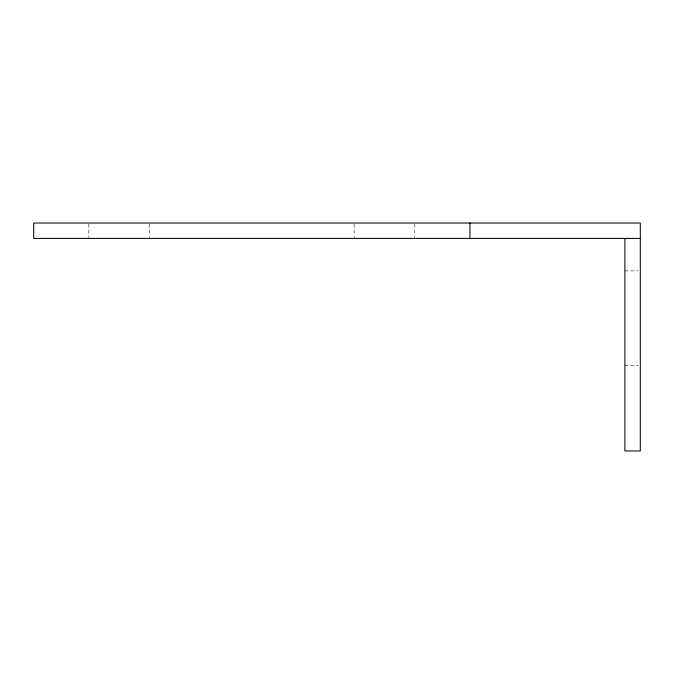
<?xml version="1.0" encoding="UTF-8"?>
<svg xmlns="http://www.w3.org/2000/svg" width="674" height="674" viewBox="0 0 674 674"><rect width="100%" height="100%" fill="white"/><g stroke="black" fill="none" stroke-linecap="round" stroke-linejoin="round"><path stroke-width="0.51" stroke-dasharray="3.37 2.53" d="M624.891 270.881L638.244 270.881M624.891 365.67L638.244 365.67M414.805 224.054L414.805 238.436M354.136 224.054L354.136 238.436M149.502 224.054L149.502 238.436M88.833 224.054L88.833 237.408"/><path stroke-width="1.01" d="M640.3 238.436L33.7 238.436L33.7 223.027L640.3 223.027L640.3 450.973L624.891 450.973L624.891 238.436M469.938 223.027L469.938 238.436"/></g></svg>
